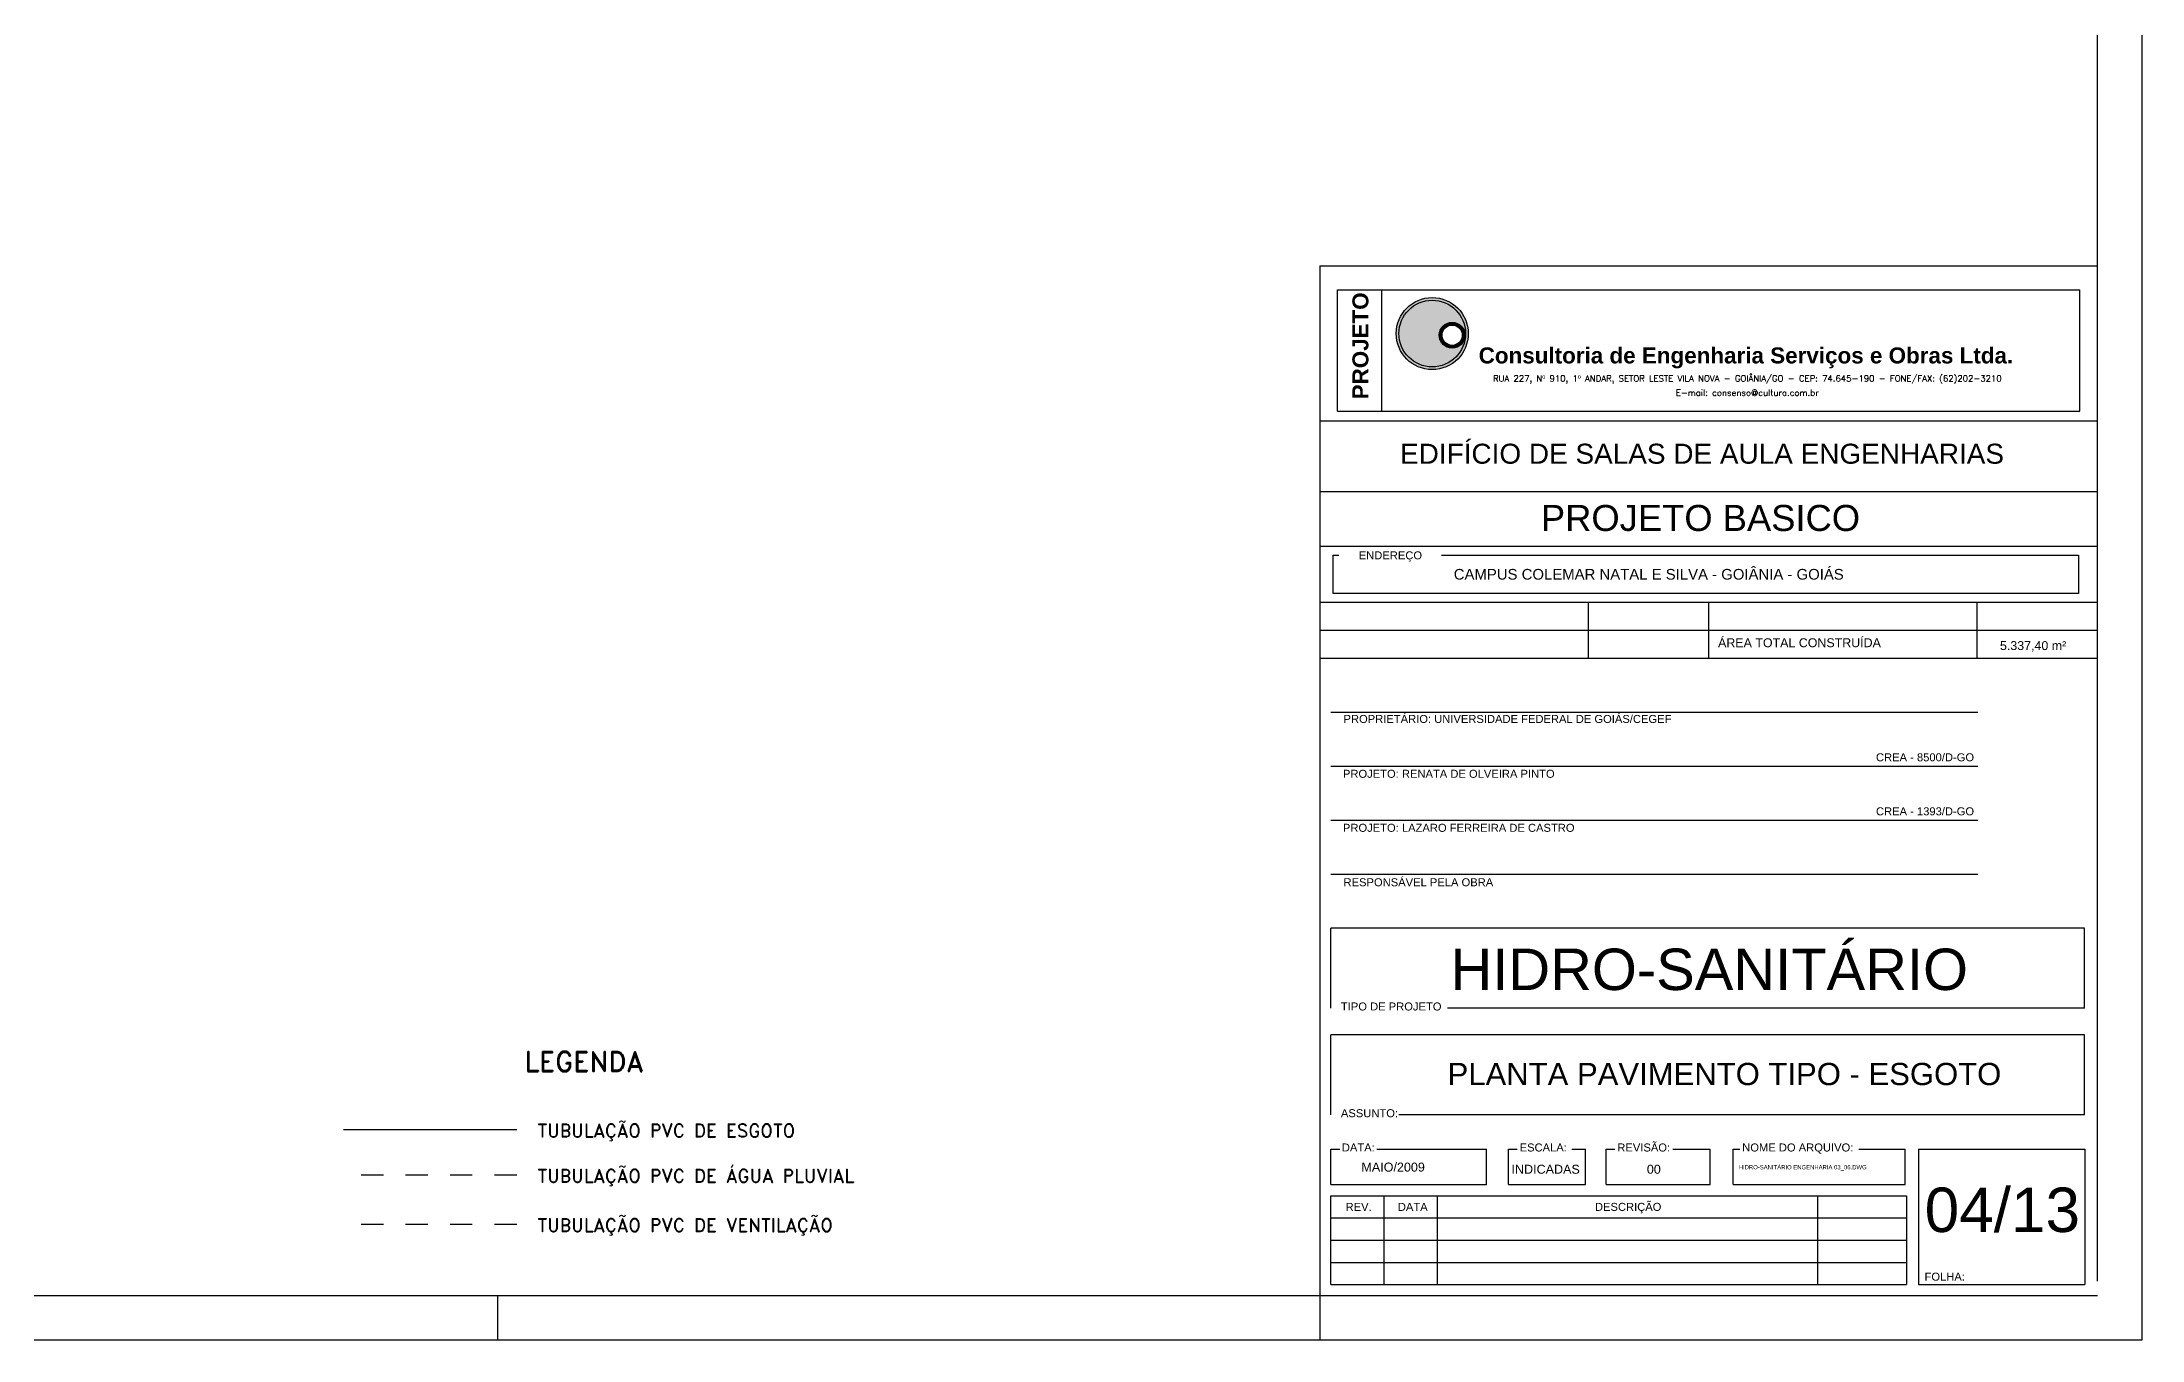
# Model space of a CAD drawing. Header units: millimetres. Extents: x -2485 to 3289, y -257 to 1952.
# Drawn here: x 23.79 to 33.24, y 30.07 to 35.91 of the extents above; entities that cross this region are included whole.
import ezdxf
from ezdxf.enums import TextEntityAlignment as Align

# ---------------------------------------------------------------- set-up
doc = ezdxf.new("R2010")
doc.units = ezdxf.units.MM
doc.header["$LTSCALE"] = 0.3
doc.linetypes.add('HID', pattern=[0.37, 0.07, -0.1, 0.03, -0.1, 0.07])
doc.linetypes.add('T-5CM', pattern=[0.1, 0.05, -0.05])
for name, color, linetype in [('AUX', 2, 'Continuous'), ('CAR_COLOR12', 20, 'Continuous'), ('CAR_TEXTO_01', 7, 'Continuous'), ('CAR_TEXTO_02', 2, 'Continuous'), ('CARIMBO', 4, 'Continuous'), ('ESGOTO', 2, 'Continuous'), ('PLU', 6, 'HID'), ('TEX', 11, 'Continuous'), ('VENTILAÇÃO', 3, 'T-5CM')]:
    doc.layers.add(name, color=color, linetype=linetype)
doc.styles.add('ARIAL', font='ARIAL.TTF', dxfattribs={"height": 0.12})
doc.styles.add('CAIXA', font='swiss.ttf')
doc.styles.add('ROMAND', font='romand')
doc.styles.add('ROMANS', font='romans.shx', dxfattribs={"height": 0.03})
doc.styles.add('SANSSERIFBOLD', font='sasb____.pfb')

msp = doc.modelspace()

# ---------------------------------------------------------------- hatches: boundary and pattern name
at = {"layer": 'CAR_COLOR12'}
h = msp.add_hatch(color=256, dxfattribs=at)
h.paths.add_polyline_path([(29.896466, 34.594198, 1), (30.196149, 34.594198, 1)])
h.paths.add_polyline_path([(30.193994, 34.586706, 1), (30.078144, 34.586706, 1)], flags=16)
h = msp.add_hatch(color=256, dxfattribs=at)
h.paths.add_polyline_path([(29.896466, 34.594198, 1), (30.196149, 34.594198, 1)])
h.paths.add_polyline_path([(30.193994, 34.586706, 1), (30.078144, 34.586706, 1)], flags=16)
at = {"layer": 'CAR_TEXTO_01'}
h = msp.add_hatch(color=256, dxfattribs=at)
h.paths.add_polyline_path([(30.208428, 34.594198, 1.00000074), (29.884187, 34.594198, 1.00000074)])
h.paths.add_polyline_path([(30.196149, 34.594198, 1), (29.896466, 34.594198, 1)], flags=16)
h = msp.add_hatch(color=256, dxfattribs=at)
h.paths.add_polyline_path([(30.208428, 34.594198, 1.00000074), (29.884187, 34.594198, 1.00000074)])
h.paths.add_polyline_path([(30.196149, 34.594198, 1), (29.896466, 34.594198, 1)], flags=16)
h = msp.add_hatch(color=256, dxfattribs=at)
h.paths.add_polyline_path([(30.193994, 34.586706, 1), (30.078144, 34.586706, 1)])
h.paths.add_polyline_path([(30.181715, 34.586706, -1), (30.090423, 34.586706, -1)], flags=16)
h = msp.add_hatch(color=256, dxfattribs=at)
h.paths.add_polyline_path([(30.193994, 34.586706, 1), (30.078144, 34.586706, 1)])
h.paths.add_polyline_path([(30.181715, 34.586706, -1), (30.090423, 34.586706, -1)], flags=16)

# ---------------------------------------------------------------- linework, layer by layer
at = {"color": 4, "linetype": 'Continuous'}
for p, q in [((33.24, 30.066047), (33.24, 41.746047)), ((16.62, 30.066047), (33.24, 30.066047))]:
    msp.add_line(p, q, dxfattribs=at)
at = {"color": 12, "linetype": 'Continuous'}
for p, q in [((33.04, 30.330294), (33.04, 41.546047)), ((17.12, 30.266047), (33.04, 30.266047))]:
    msp.add_line(p, q, dxfattribs=at)
at = {"color": 5, "linetype": 'Continuous'}
msp.add_line((25.84, 30.266047), (25.84, 30.066047), dxfattribs=at)
at = {"layer": 'AUX', "color": 12, "linetype": 'Continuous'}
msp.add_line((29.53998, 30.266047), (33.04, 30.266047), dxfattribs=at)
at = {"layer": 'CAR_TEXTO_01'}
for p, q in [((29.54, 34.898713), (29.54, 30.266047)), ((29.54, 34.898713), (33.04, 34.898713)), ((29.62, 34.244398), (29.62, 34.791633)), ((29.62, 34.244398), (29.62, 34.791633)), ((29.62, 34.791633), (32.96, 34.791633)), ((29.62, 34.791633), (32.96, 34.791633)), ((29.82, 34.244398), (29.82, 34.791633)), ((29.82, 34.244398), (29.82, 34.791633)), ((32.96, 34.244398), (32.96, 34.791633)), ((32.96, 34.244398), (32.96, 34.791633)), ((29.62, 34.244398), (32.96, 34.244398)), ((29.62, 34.244398), (32.96, 34.244398)), ((29.54, 34.201322), (33.04, 34.201322)), ((29.54, 33.883047), (33.04, 33.883047)), ((29.54, 33.63701), (33.04, 33.63701)), ((29.54, 33.385402), (33.04, 33.385402)), ((30.747389, 33.385402), (30.747389, 33.134082)), ((31.29, 33.385402), (31.29, 33.134082)), ((32.497389, 33.385402), (32.497389, 33.134082)), ((29.54, 33.259742), (33.04, 33.259742)), ((29.54, 33.134082), (33.04, 33.134082)), ((29.59, 32.890993), (32.50191, 32.890993)), ((29.590005, 32.647905), (32.501915, 32.647905)), ((29.59, 32.404816), (32.50191, 32.404816)), ((29.59, 32.161727), (32.50191, 32.161727)), ((29.59, 31.558639), (29.59, 31.918639)), ((32.981283, 31.918639), (29.59, 31.918639)), ((32.981283, 31.558639), (32.981283, 31.918639)), ((32.981283, 31.558639), (30.115351, 31.558639)), ((29.59, 31.078465), (29.59, 31.438465)), ((32.981283, 31.438465), (29.59, 31.438465)), ((32.981283, 31.078465), (32.981283, 31.438465)), ((32.981283, 31.078465), (29.896789, 31.078465)), ((29.59, 30.765043), (29.59, 30.925043)), ((29.59, 30.925043), (29.631301, 30.925043)), ((29.797823, 30.925043), (30.29, 30.925043)), ((30.29, 30.765043), (30.29, 30.925043)), ((30.39, 30.925043), (30.428205, 30.925043)), ((30.39, 30.765043), (30.39, 30.925043)), ((30.674089, 30.925043), (30.735384, 30.925043)), ((30.735384, 30.765043), (30.735384, 30.925043)), ((30.829565, 30.925043), (30.868546, 30.925043)), ((30.829565, 30.765043), (30.829565, 30.925043)), ((31.129009, 30.925043), (31.296402, 30.925043)), ((31.296402, 30.765043), (31.296402, 30.925043)), ((31.399805, 30.925043), (31.430685, 30.925043)), ((31.399805, 30.765043), (31.399805, 30.925043)), ((31.966365, 30.925043), (32.174708, 30.925043)), ((32.174708, 30.765043), (32.174708, 30.925043)), ((32.233906, 30.925043), (32.983379, 30.925043)), ((32.233906, 30.925043), (32.233906, 30.315043)), ((32.983379, 30.925043), (32.983379, 30.315043)), ((29.59, 30.765043), (30.29, 30.765043)), ((29.59, 30.715043), (32.180526, 30.715043)), ((29.59, 30.315043), (29.59, 30.715043)), ((29.83, 30.315043), (29.83, 30.715043)), ((30.07, 30.315043), (30.07, 30.715043)), ((30.39, 30.765043), (30.735384, 30.765043)), ((30.829565, 30.765043), (31.296402, 30.765043)), ((31.399805, 30.765043), (32.174708, 30.765043)), ((31.780526, 30.715043), (31.780526, 30.315043)), ((32.180526, 30.715043), (32.180526, 30.315043)), ((29.59, 30.615043), (32.180526, 30.615043)), ((29.59, 30.515043), (32.180526, 30.515043)), ((29.59, 30.415043), (32.180526, 30.415043)), ((29.53998, 30.266047), (29.53998, 30.066047)), ((29.59, 30.315043), (32.180526, 30.315043)), ((32.233906, 30.315043), (32.983379, 30.315043))]:
    msp.add_line(p, q, dxfattribs=at)
msp.add_lwpolyline([(30.088722, 33.597548), (32.954689, 33.597548), (32.954689, 33.424864), (29.600959, 33.424864), (29.600959, 33.597548), (29.625501, 33.597548)], dxfattribs=at)
for centre, radius in [((30.046307, 34.594198), 0.16212), ((30.046307, 34.594198), 0.16212), ((30.046307, 34.594198), 0.149841), ((30.046307, 34.594198), 0.149841), ((30.136069, 34.586706), 0.057925), ((30.136069, 34.586706), 0.057925), ((30.136069, 34.586706), 0.057925), ((30.136069, 34.586706), 0.057925), ((30.136069, 34.586706), 0.045646), ((30.136069, 34.586706), 0.045646)]:
    msp.add_circle(centre, radius, dxfattribs=at)
at = {"layer": 'ESGOTO'}
msp.add_line((25.927083, 31.011084), (25.14715, 31.011084), dxfattribs=at)
at = {"layer": 'PLU'}
msp.add_line((25.927083, 30.80781), (25.14715, 30.80781), dxfattribs=at)
at = {"layer": 'VENTILAÇÃO'}
msp.add_line((25.927083, 30.585794), (25.14715, 30.585794), dxfattribs=at)

# ---------------------------------------------------------------- texts
at = {"layer": 'CAR_TEXTO_01', "style": 'ROMANS'}
for s, p in [('RUA 227, Nº 910, 1º ANDAR, SETOR LESTE VILA NOVA - GOIÂNIA/GO - CEP: 74.645-190 - FONE/FAX: (62)202-3210', (31.463984, 34.378156)), ('E-mail: consenso@cultura.com.br', (31.463984, 34.31385))]:
    msp.add_text(s, height=0.028, dxfattribs=at).set_placement(p, align=Align.CENTER)
at = {"layer": 'CAR_TEXTO_01', "style": 'ARIAL'}
for s, height, p in [('ENDEREÇO', 0.036, (29.715778, 33.578334)), ('ÁREA TOTAL CONSTRUÍDA', 0.04, (31.332501, 33.183235)), ('5.337,40 m²', 0.04, (32.600917, 33.170328)), ('PROPRIETÁRIO: UNIVERSIDADE FEDERAL DE GOIÁS/CEGEF', 0.036, (29.647275, 32.842275)), (' CREA - 8500/D-GO', 0.036, (32.029073, 32.669718)), ('PROJETO: RENATA DE OLVEIRA PINTO', 0.036, (29.644574, 32.595598)), (' CREA - 1393/D-GO', 0.036, (32.029073, 32.42663)), ('PROJETO: LAZARO FERREIRA DE CASTRO', 0.036, (29.644574, 32.352509)), ('RESPONSÁVEL PELA OBRA', 0.036, (29.647275, 32.107457)), ('TIPO DE PROJETO', 0.036, (29.635486, 31.54861)), ('ASSUNTO:', 0.036, (29.635486, 31.068437)), ('DATA:', 0.036, (29.639639, 30.91419)), ('ESCALA:', 0.036, (30.439639, 30.91419)), ('REVISÃO:', 0.036, (30.879204, 30.91419)), ('NOME DO ARQUIVO:', 0.036, (31.441154, 30.91419)), ('MAIO/2009', 0.0404082, (29.727629, 30.823808)), ('INDICADAS', 0.0404082, (30.40307, 30.814098)), ('00', 0.0404082, (31.012058, 30.814098)), ('HIDRO-SANITÁRIO ENGENHARIA 03_06.DWG', 0.01905795, (31.425584, 30.833948)), ('REV.', 0.036, (29.656531, 30.647002)), ('DATA', 0.036, (29.891632, 30.647002)), ('DESCRIÇÃO', 0.036, (30.778648, 30.647002)), ('FOLHA:', 0.036, (32.261566, 30.332953))]:
    msp.add_text(s, height=height, dxfattribs=at).set_placement(p)
at = {"layer": 'CAR_TEXTO_02', "style": 'SANSSERIFBOLD'}
msp.add_text('PROJETO', height=0.0720635, rotation=90, dxfattribs=at).set_placement((29.759111, 34.538889), align=Align.CENTER)
at = {"layer": 'CAR_TEXTO_02'}
for s, height, style, p in [('Consultoria de Engenharia Serviços e Obras Ltda.', 0.07222734, 'SANSSERIFBOLD', (31.457903, 34.459776)), ('EDIFÍCIO DE SALAS DE AULA ENGENHARIAS', 0.09, 'CAIXA', (31.260375, 34.00863)), ('PROJETO BASICO', 0.11712236, 'CAIXA', (31.253424, 33.706012)), ('HIDRO-SANITÁRIO', 0.18639425, 'CAIXA', (31.292812, 31.640608)), ('PLANTA PAVIMENTO TIPO - ESGOTO', 0.1, 'CAIXA', (31.361205, 31.212769))]:
    msp.add_text(s, height=height, dxfattribs=dict(at, style=style)).set_placement(p, align=Align.CENTER)
at = {"layer": 'CAR_TEXTO_02', "style": 'CAIXA'}
msp.add_text('04/13', height=0.2, dxfattribs=at).set_placement((32.262069, 30.551805))
at = {"layer": 'CARIMBO', "style": 'ARIAL'}
msp.add_text('CAMPUS COLEMAR NATAL E SILVA - GOIÂNIA - GOIÁS', height=0.048, dxfattribs=at).set_placement((30.143258, 33.487221))
at = {"layer": 'TEX', "color": 9, "style": 'ROMAND'}
for s, height, p in [('LEGENDA', 0.09, (25.961343, 31.273996)), ('TUBULAÇÃO PVC DE ESGOTO', 0.06, (26.0203, 30.978055)), ('TUBULAÇÃO PVC DE ÁGUA PLUVIAL', 0.06, (26.0203, 30.774781)), ('TUBULAÇÃO PVC DE VENTILAÇÃO', 0.06, (26.0203, 30.552765))]:
    msp.add_text(s, height=height, dxfattribs=at).set_placement(p)

doc.saveas('drawing.dxf')
